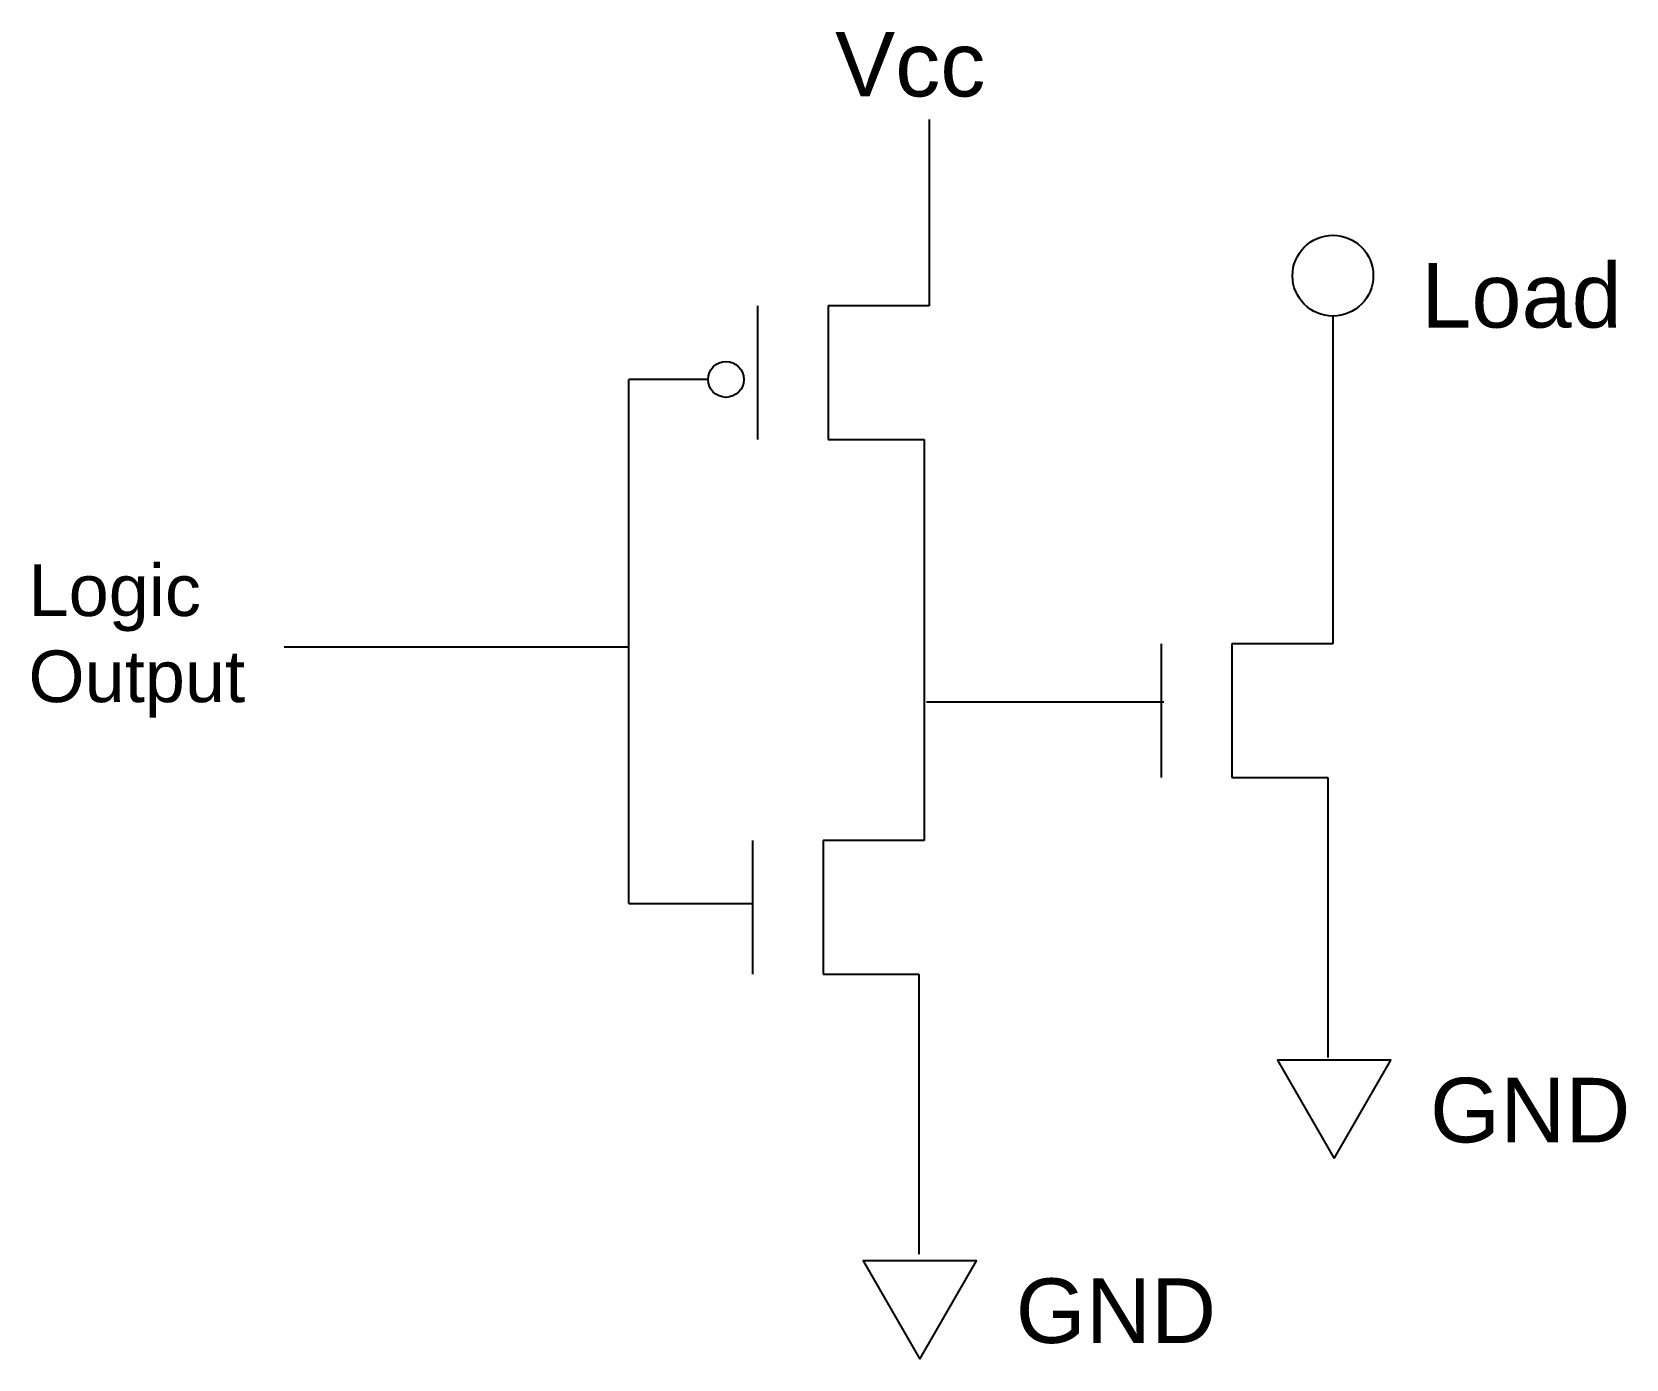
# Model space of a CAD drawing. Header units: inches. Extents: x 4.6 to 23.1, y 5.8 to 21.2.
import ezdxf

# ---------------------------------------------------------------- set-up
doc = ezdxf.new("R2010")
doc.units = ezdxf.units.IN
doc.header["$MEASUREMENT"] = 0
doc.styles.get("Standard").update_dxf_attribs({"font": 'arial.ttf'})

msp = doc.modelspace()

# ---------------------------------------------------------------- linework, layer by layer
for p, q in [((15.037, 20.165), (15.037, 18)), ((13.043, 18), (13.043, 16.447)), ((15.037, 18), (13.864, 18)), ((13.864, 18), (13.864, 16.447)), ((13.864, 18), (13.864, 16.447)), ((15.037, 18), (15.037, 18)), ((19.727, 17.882), (19.727, 14.074)), ((12.468, 17.146), (11.548, 17.146)), ((11.548, 11.059), (11.548, 17.146)), ((13.864, 16.447), (14.978, 16.447)), ((14.978, 16.447), (14.978, 11.791)), ((7.546, 14.041), (11.548, 14.041)), ((17.733, 14.074), (17.733, 12.521)), ((19.727, 14.074), (18.554, 14.074)), ((18.554, 14.074), (18.554, 12.521)), ((18.554, 14.074), (18.554, 12.521)), ((19.727, 14.074), (19.727, 14.074)), ((15.008, 13.401), (17.763, 13.401)), ((18.554, 12.521), (19.668, 12.521)), ((19.668, 12.521), (19.668, 9.269)), ((12.984, 11.791), (12.984, 10.239)), ((14.978, 11.791), (13.805, 11.791)), ((13.805, 11.791), (13.805, 10.239)), ((13.805, 11.791), (13.805, 10.239)), ((14.978, 11.791), (14.978, 11.791)), ((11.548, 11.059), (12.984, 11.059)), ((13.805, 10.239), (14.919, 10.239)), ((14.919, 10.239), (14.919, 6.986))]:
    msp.add_line(p, q)
for points in [[(19.741, 8.097), (20.401, 9.239), (19.082, 9.239)], [(14.929, 5.767), (15.589, 6.909), (14.269, 6.909)]]:
    msp.add_lwpolyline(points, close=True)
for centre, radius in [((19.727, 18.351), 0.469), ((12.677, 17.146), 0.208)]:
    msp.add_circle(centre, radius)

# ---------------------------------------------------------------- texts
at = {"attachment_point": 1}
for s, width, insert, char_height in [('Vcc', 4.27788, (13.944, 21.183), 0.75), ('Load', 3.10771, (20.753, 18.498), 0.75), ('Logic Output', 2.72657, (4.575, 14.998), 0.6), ('GND', 3.35686, (20.855, 9.034), 0.75), ('GND', 3.35686, (16.043, 6.704), 0.75)]:
    msp.add_mtext_dynamic_manual_height_columns(s, width=width, gutter_width=1, heights=[0], dxfattribs=dict(at, insert=insert, char_height=char_height))
note = msp.add_mtext_dynamic_manual_height_columns('\\P', width=4.3977, gutter_width=1, heights=[0.815, 0], dxfattribs=dict(insert=(4.628, 16.335), char_height=0.75, attachment_point=1))
for column, words in zip(note.columns.linked_columns, ['\\P']):
    column.text = words

doc.saveas('drawing.dxf')
